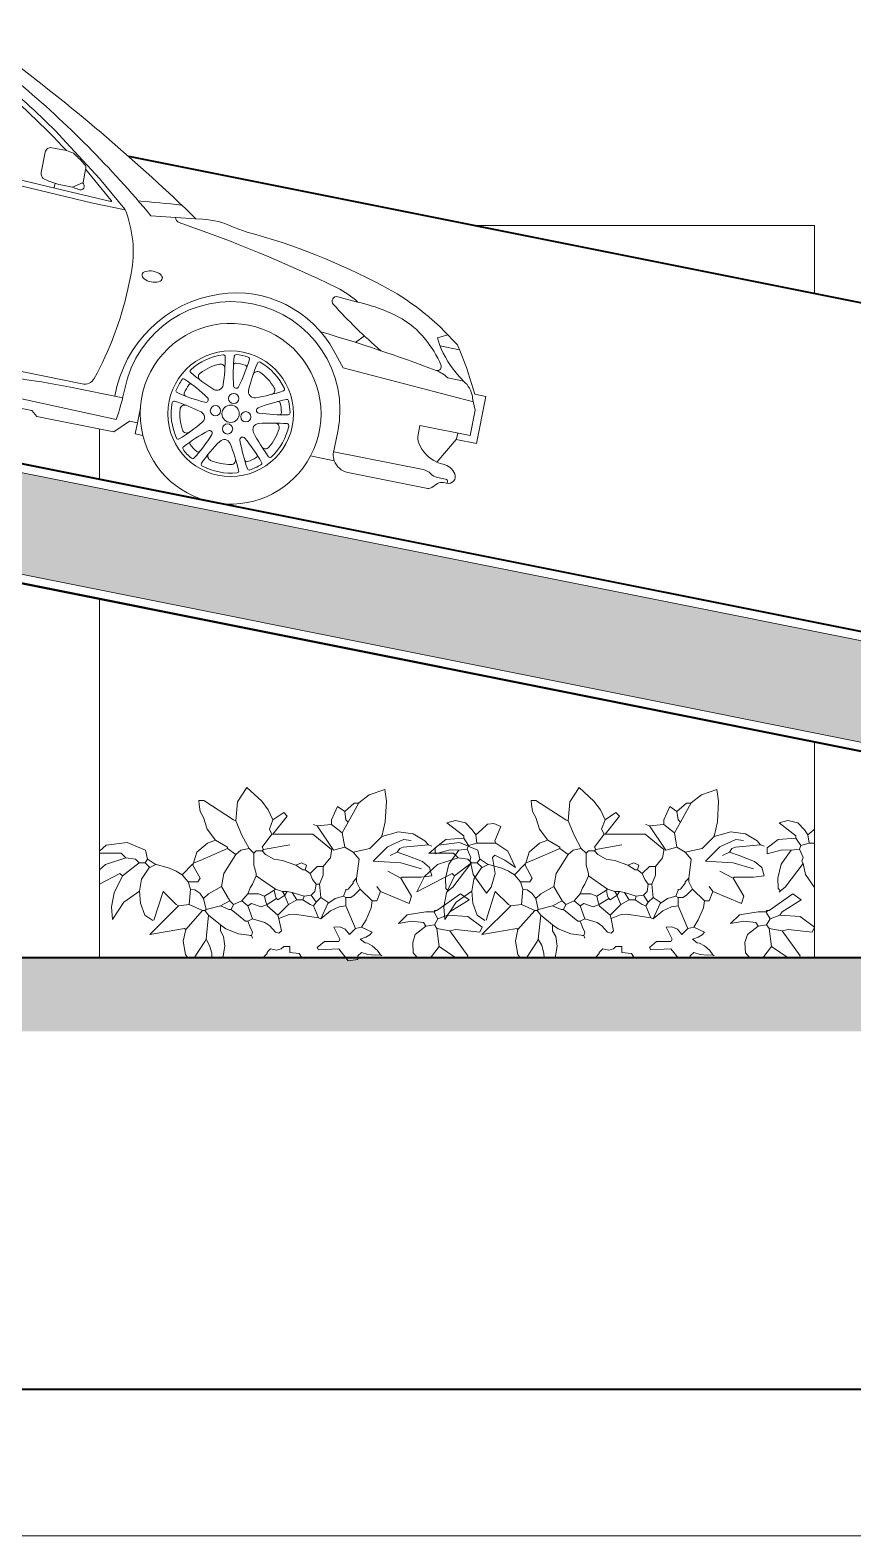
# Model space of a CAD drawing. Header units: millimetres. Extents: x 13204 to 24802, y 21209 to 40694.
# Drawn here: x 19067 to 19348, y 28396 to 28910 of the extents above; entities that cross this region are included whole.
import ezdxf

# ---------------------------------------------------------------- set-up
doc = ezdxf.new("R2010")
doc.units = ezdxf.units.MM
for name, color, linetype, lineweight in [('Esquadrias', 2, 'Continuous', 20), ('Hachura', 8, 'Continuous', 0), ('Layout', 6, 'Continuous', 15), ('Meia Parede', 11, 'Continuous', 40), ('Paredes', 1, 'Continuous', 40), ('PISO', 5, 'Continuous', 5), ('TEXTO', 4, 'Continuous', 5), ('Vegetação', 3, 'Continuous', 5), ('Veiculos e pessoas', 245, 'Continuous', 0)]:
    doc.layers.add(name, color=color, linetype=linetype, lineweight=lineweight)
doc.layers.add('HACHURAS', color=8, linetype='Continuous')

# ---------------------------------------------------------------- blocks, each defined once
blk = doc.blocks.new('Honda Civic_l')
at = {"layer": 'Veiculos e pessoas'}
blk.add_lwpolyline([(2666.4, 1339.8), (2659.1, 1343.3), (2585.1, 1379, 0.125512), (2575.5, 1411.3, 0.387075), (2553.3, 1418.1), (2001.6, 1742.9), (1989.2, 1742.9), (2541.8, 1406.7), (2536.1, 1399.9, 0.051809), (2391.7, 1437.2, 0.01761), (2226.1, 1456.1, 0.019668), (1824.6, 1471.8, 0.021018), (1451.1, 1456, 0.035124), (1174.6, 1413, 0.034055), (1112.3, 1394.2, 0.027682), (664.4, 1196.2), (498.8, 1111.8), (460.1, 1111.8, 0.046117), (429.5, 1109.6), (195.3, 1070.5, 0.059915), (188, 1076.2, 0.134287), (150.6, 1086.4), (86.7, 1086.4, 0.404063), (72.7, 1071.7, 0.22799), (80.6, 1050.1), (80.6, 977.8, -0.010529), (80.2, 958.9, 0.113501), (81.4, 940.6, 0.286787), (97.9, 930.2), (94, 830.1, 0.082368), (75.1, 716.3), (75.1, 693.4), (31.2, 680.8, 0.302999), (0, 634.1), (0, 538.6, 0.08784), (14.1, 459.3, 0.040968), (55.3, 370.4, 0.117485), (75, 349.2), (182.7, 344), (144.1, 318.3, 0.504154), (144.7, 303.2), (183.4, 276.6, 0.27907), (193.1, 276.1), (310, 337.9), (447.6, 331.2), (447.6, 271.5), (698.4, 262.2, 0.818261), (1302.4, 232.8), (1370.5, 232.8), (1735.7, 232.8, 0.28193), (1798.6, 192.6), (2589.4, 177.8), (2772.4, 177.8, -0.071632), (2876.2, 192.7), (2912.2, 192.7), (2924.9, 184.7), (2966.1, 184.7), (2986.8, 167.7), (3254.4, 167.7), (3300, 213.8), (3327.4, 213.8), (3327.4, 175.4), (3354, 175.4, 0.689147), (3928.8, 218.6), (4011.3, 218.6, 0.266457), (4063.9, 188.4), (4342.6, 188.4, 0.204024), (4356.1, 194.2), (4372.1, 210.8, -0.18825), (4391.3, 218.3), (4401.9, 218.3, 0.633643), (4423, 255.2, 0.237458), (4378.3, 279.3, -0.048795), (4355.8, 282.1), (4404.7, 371), (4475.8, 371), (4475.8, 534.8), (4436.8, 534.8, 0.029812), (4360.6, 666.3), (4345.8, 688.7), (4325.2, 703.2, 0.085002), (4056.4, 836.4, 0.055281), (3566.8, 925.6, -0.04138), (3514.5, 933.7, 0.092113), (3410.6, 939), (3386.8, 935.9, 0.031346)], format="xyb", close=True, dxfattribs=at)
at = {"layer": 'Veiculos e pessoas', "color": 8}
for points in [[(3386.8, 935.9), (3234.4, 915.6, 0.044148), (2705.2, 1271.3), (2606.7, 1325.6, 0.089654), (2241.9, 1421.8, 0.027131), (1665, 1436, 0.041864), (1267.6, 1390.8, 0.068655), (1127.1, 1342), (663.3, 1105.7, -0.085928), (550.7, 1074.9), (295, 1050.2, -0.026191), (169.6, 1043.6), (102.3, 1041.8), (91.6, 1043.7, -0.121357), (80.6, 1050.1)], [(1888.2, 1401.5), (1964.2, 962.8), (1054.3, 998.6, 0.425782), (1015.3, 961), (1015.3, 819.7, 0.363211), (1075, 748.3, -0.348637), (1397.6, 382.5), (1397.6, 361, 0.410665), (1434.7, 323.4), (2642, 308.8), (3116.7, 306.9, 0.328542), (3153.2, 333.5, 0.070658), (3206.3, 654.8), (3206.3, 709.6, 0.147737), (3142.6, 920.7), (3037.3, 1006.1), (2902, 1104.5, 0.034989), (2665.1, 1252.7, 0.112269), (2133.7, 1397.2, 0.020963), (1713.6, 1397.2, 0.044408), (1400.4, 1356.1, 0.097413), (1169.3, 1254.7, 0.031864), (1044.7, 1155.6, 0.197028), (1010.5, 1084.2), (1007.5, 1016.8, 0.398505), (1033.1, 993)], [(1146.1, 1351.3, 0.012801), (1100.3, 1389.7), (1100.3, 1389.7)], [(1191.6, 1369.8, 0.007784), (1151.8, 1407.2)], [(2050.6, 315.9, 0.005485), (2065.6, 541.9), (2065.8, 697, 0.036405), (2030.9, 962.4), (1936.3, 1401.6)], [(2553.3, 1418.1, 0.108529), (2547.5, 1413.5), (2541.8, 1406.7)], [(1891.3, 1383.6, 0.039765), (1465.5, 1351.6, 0.075429), (1291.7, 1295.5, 0.016136), (1321.1, 1007.2), (1960.6, 983.6)], [(2907.8, 1077.3, 0.040615), (2618.5, 1256.8, 0.074167), (2288, 1363.1, 0.040811), (2023.8, 1384.7), (1981.9, 1384.7)], [(2593.3, 1375, 0.104866), (2548.1, 1350.9)], [(1298.7, 1006.1, -0.015653), (1269.9, 1287.1), (1223.7, 1259.5, 0.025314), (1111.8, 1181.2, 0.177537), (1048.4, 1046.6), (1048.4, 1016.5), (1298.7, 1006.1)], [(498.8, 1111.8, 0.046656), (587.8, 1080.5)], [(94.1, 832.4), (304.7, 832.4), (290, 868.7, 0.038384), (196.2, 1043.9)], [(199.4, 832.4, 0.112213), (134.9, 1042.7, 0.045085), (119, 832.4)], [(207, 1044.2, 0.193208), (195.3, 1070.5)], [(2929.6, 959.4, -0.020759), (2905.6, 959.5, -0.054185), (2848.9, 968.4, -0.261058), (2838.3, 987.5), (2838.3, 1058.2, -0.414214), (2857.3, 1077.3), (2907.8, 1077.3, -0.078812), (2933, 1072.9, 0.005564), (2944.7, 1066.2, -0.041177), (2979.2, 1041.8, -0.255257), (2984.5, 1031.8), (2984.5, 1027), (2985.1, 981.4), (2952.8, 959.3, 0.008912), (2929.6, 959.4)], [(2985.7, 1026.8), (3091.6, 940.4, -0.719713), (3090.4, 937.1), (2899.1, 944.3), (2083.5, 974.8)], [(2953.2, 959.6, 0.019745), (2974.4, 955.1, 0.348906), (2991.2, 963.3, 0.374895), (2983.3, 980.2)], [(3329.9, 972.2, 0.003998), (3182, 957.2)], [(3318.1, 926.7, 0.355013), (3333.5, 911.9, -0.029953), (3905.1, 798.8, -0.075597), (3983.8, 764.9)], [(1333.1, 842, 0.223007), (1326.9, 859, 0.198118), (1259.3, 886.9), (1158.1, 886.9, 0.179521), (1132.9, 873.9, 0.387766), (1132.9, 846.8, 0.210782), (1163.2, 833.4), (1323.8, 833.4, 0.388319), (1333.1, 842)], [(1168.1, 833.4), (1168.1, 828.7, 0.414214), (1198.2, 798.7), (1266.1, 798.7, 0.414214), (1296.1, 828.7), (1296.1, 833.4)], [(2359.4, 805, 0.223007), (2353.2, 822, 0.198118), (2285.5, 849.9), (2184.4, 849.9, 0.179521), (2159.2, 837, 0.387766), (2159.2, 809.8, 0.210782), (2189.5, 796.5), (2350.1, 796.5, 0.388319), (2359.4, 805)], [(2194.4, 796.5), (2194.4, 791.8, 0.414214), (2224.4, 761.8), (2292.4, 761.8, 0.414214), (2322.4, 791.8), (2322.4, 796.5)], [(4437.5, 507.9), (3978.7, 535.2), (3937.9, 584.3, 0.315979), (3516, 699.3, 0.322225), (3233.8, 287.9)], [(4391.1, 571), (4335.5, 571, 0.108425), (4291.6, 588.6, 0.640489), (4304.3, 610.7, 0.063394), (4235.5, 685.3, 0.102751), (4129, 742.8, 0.056564), (4017, 762.8, 0.000774), (3913.4, 769.3, 0.747322), (3903.2, 741.3, 0.029224), (4093.2, 617.7), (4093.2, 617.7)], [(1370.5, 232.8), (1370.5, 351.1, 0.9749), (641.9, 351.1, -0.025149), (640.4, 321.9), (447.6, 331.2)], [(4011.3, 218.6, -0.095864), (4003.6, 240.5), (4003.6, 318.7, 1), (3262.2, 318.7, -0.037906), (3254, 210.4), (2001.5, 232.8), (1735.7, 232.8)], [(4307.1, 716), (4274.9, 699), (4285.5, 677.6, 0.087712), (4372.8, 583.4), (4398.6, 566, -0.178428), (4432.5, 519.3), (4448.8, 482.2), (4448.8, 393.2), (4274.6, 393.2), (4274.6, 361.5, 0.141404), (4282.6, 333.8, 0.199288), (4355.8, 282.1)], [(1302.4, 232.8, 1.222104), (698.4, 262.2)], [(4291.6, 588.6, 0.019053), (3879.9, 640.8)], [(3928.8, 218.6, 1.451069), (3354, 175.4)], [(947.2, 496.1, 0.45), (939.3, 500.7, 0.154462), (840.3, 428.8, 0.45), (842.2, 419.9, 0.038667), (930.4, 378.6, 0.539236), (959.2, 399.5, 0.038667), (947.2, 496.1)], [(954.2, 454.9, 0.500101), (932.9, 466.7, 0.105089), (874.6, 424.4, 0.500101), (879.3, 400.5)], [(976.9, 503.4, 0.040999), (994.5, 403.9, 0.340733), (1003.4, 397, 0.340733), (1012.2, 403.9, 0.040999), (1029.9, 503.4, 0.411045), (1024.4, 510, 0.052116), (982.3, 510, 0.411045), (976.9, 503.4)], [(1026.2, 472.5, 0.428927), (1019.6, 480.9, 0.046862), (987.2, 480.9, 0.428927), (980.5, 472.5)], [(1067.5, 500.7, 0.45), (1059.6, 496.1, 0.038667), (1047.5, 399.5, 0.539236), (1076.3, 378.6, 0.038667), (1164.5, 419.9, 0.45), (1166.4, 428.8, 0.154462), (1067.5, 500.7)], [(1127.4, 400.5, 0.500101), (1132.1, 424.4, 0.105089), (1073.8, 466.7, 0.500101), (1052.6, 454.9)], [(3577, 494.2, 0.45), (3569.1, 498.7, 0.154462), (3470.1, 426.9, 0.45), (3472, 418, 0.038667), (3560.2, 376.7, 0.539236), (3589, 397.6, 0.038667), (3577, 494.2)], [(3584, 452.9, 0.500101), (3562.7, 464.8, 0.105089), (3504.4, 422.4, 0.500101), (3509.1, 398.5)], [(3606.7, 501.4, 0.040999), (3624.3, 401.9, 0.340733), (3633.2, 395.1, 0.340733), (3642, 401.9, 0.040999), (3659.7, 501.4, 0.411045), (3654.2, 508, 0.052116), (3612.1, 508, 0.411045), (3606.7, 501.4)], [(3656, 470.6, 0.428927), (3649.4, 479, 0.046862), (3617, 479, 0.428927), (3610.3, 470.6)], [(3697.3, 498.7, 0.45), (3689.4, 494.2, 0.038667), (3677.3, 397.6, 0.539236), (3706.1, 376.7, 0.038667), (3794.3, 418, 0.45), (3796.2, 426.9, 0.154462), (3697.3, 498.7)], [(3757.2, 398.5, 0.500101), (3761.9, 422.4, 0.105089), (3703.6, 464.8, 0.500101), (3682.4, 452.9)], [(809.8, 343.5, 0.040999), (909.9, 329.5, 0.340733), (919.1, 335.8, 0.340733), (915.3, 346.4, 0.040999), (826.2, 393.9, 0.411045), (818.2, 390.8, 0.052116), (805.2, 350.7, 0.411045), (809.8, 343.5)], [(854.4, 380.8, 0.428927), (844.3, 377.2, 0.046862), (834.3, 346.3, 0.428927), (840.3, 337.4)], [(1180.6, 393.9, 0.040999), (1091.4, 346.4, 0.340733), (1087.6, 335.8, 0.340733), (1096.9, 329.5, 0.040999), (1196.9, 343.5, 0.411045), (1201.6, 350.7, 0.052116), (1188.5, 390.8, 0.411045), (1180.6, 393.9)], [(1166.5, 337.4, 0.428927), (1172.4, 346.3, 0.046862), (1162.4, 377.2, 0.428927), (1152.4, 380.8)], [(3456, 391.9, 0.411045), (3448, 388.8, 0.052116), (3435, 348.7, 0.411045), (3439.6, 341.5, 0.040999), (3539.7, 327.5, 0.340733), (3548.9, 333.9, 0.340733), (3545.2, 344.4, 0.040999), (3456, 391.9)], [(3484.2, 378.9, 0.428927), (3474.1, 375.2, 0.046862), (3464.1, 344.4, 0.428927), (3470.1, 335.5)], [(3810.4, 391.9, 0.040999), (3721.2, 344.4, 0.340733), (3717.4, 333.9, 0.340733), (3726.7, 327.5, 0.040999), (3826.7, 341.5, 0.411045), (3831.4, 348.7, 0.052116), (3818.3, 388.8, 0.411045), (3810.4, 391.9)], [(3796.3, 335.5, 0.428927), (3802.2, 344.4, 0.046862), (3792.2, 375.2, 0.428927), (3782.2, 378.9)], [(807.5, 313, 0.45), (800.7, 306.9, 0.154462), (838.5, 190.6, 0.45), (847.6, 189.6, 0.038667), (914.1, 260.7, 0.539236), (903.1, 294.6, 0.038667), (807.5, 313)], [(1199.2, 313, 0.038667), (1103.6, 294.6, 0.539236), (1092.6, 260.7, 0.038667), (1159.2, 189.6, 0.45), (1168.2, 190.6, 0.154462), (1206, 306.9, 0.45), (1199.2, 313)], [(3437.3, 311, 0.45), (3430.5, 304.9, 0.154462), (3468.3, 188.6, 0.45), (3477.4, 187.7, 0.038667), (3543.9, 258.8, 0.539236), (3532.9, 292.6, 0.038667), (3437.3, 311)], [(3829, 311, 0.038667), (3733.4, 292.6, 0.539236), (3722.4, 258.8, 0.038667), (3789, 187.7, 0.45), (3798, 188.6, 0.154462), (3835.8, 304.9, 0.45), (3829, 311)], [(848.9, 306.9, 0.500101), (831.1, 290.3, 0.105089), (853.3, 221.8, 0.500101), (877.5, 218.9)], [(1129.2, 218.9, 0.500101), (1153.4, 221.8, 0.105089), (1175.7, 290.3, 0.500101), (1157.8, 306.9)], [(2310.4, 227.2, 0.164183), (2253.6, 255.1, 0.027839), (1498.3, 301), (1370.5, 301)], [(3261.6, 287.9), (3079.6, 287.9, 0.031362), (2677.2, 262.6, 0.065812), (2527.7, 223.4)], [(3478.7, 304.9, 0.500101), (3460.9, 288.4, 0.105089), (3483.1, 219.9, 0.500101), (3507.3, 217)], [(3759, 217, 0.500101), (3783.2, 219.9, 0.105089), (3805.5, 288.4, 0.500101), (3787.6, 304.9)], [(910.2, 135.2, 0.040999), (954.5, 226, 0.340733), (951.3, 236.8, 0.340733), (940.1, 236.4, 0.040999), (867.4, 166.3, 0.411045), (867.9, 157.8, 0.052116), (901.9, 133, 0.411045), (910.2, 135.2)], [(985.6, 208.8, 0.038667), (938.5, 123.6, 0.45), (942.2, 115.2, 0.154462), (1064.5, 115.2, 0.45), (1068.2, 123.6, 0.038667), (1021.2, 208.8, 0.539236), (985.6, 208.8)], [(1096.5, 135.2, 0.411045), (1104.8, 133, 0.052116), (1138.9, 157.8, 0.411045), (1139.4, 166.3, 0.040999), (1066.6, 236.4, 0.340733), (1055.4, 236.8, 0.340733), (1052.3, 226, 0.040999), (1096.5, 135.2)], [(3540, 133.2, 0.040999), (3584.3, 224.1, 0.340733), (3581.1, 234.8, 0.340733), (3569.9, 234.5, 0.040999), (3497.2, 164.4, 0.411045), (3497.7, 155.8, 0.052116), (3531.7, 131.1, 0.411045), (3540, 133.2)], [(3615.4, 206.8, 0.038667), (3568.3, 121.6, 0.45), (3572, 113.3, 0.154462), (3694.3, 113.3, 0.45), (3698, 121.6, 0.038667), (3651, 206.8, 0.539236), (3615.4, 206.8)], [(3726.3, 133.2, 0.411045), (3734.6, 131.1, 0.052116), (3768.7, 155.8, 0.411045), (3769.2, 164.4, 0.040999), (3696.4, 234.5, 0.340733), (3685.2, 234.8, 0.340733), (3682.1, 224.1, 0.040999), (3726.3, 133.2)], [(4003.6, 248.3), (4314.3, 248.3, -0.154946), (4343.3, 239.1, 0.155283), (4367.8, 231.3), (4396.2, 231.3, -0.414214), (4403.7, 223.8), (4403.7, 218.2)], [(888.5, 189.1, 0.428927), (888.9, 178.4, 0.046862), (915.1, 159.4, 0.428927), (925.4, 162.3)], [(957.1, 161.1, 0.500101), (967.3, 139, 0.105089), (1039.4, 139, 0.500101), (1049.6, 161.1)], [(1081.4, 162.3, 0.428927), (1091.7, 159.4, 0.046862), (1117.9, 178.4, 0.428927), (1118.3, 189.1)], [(3518.3, 187.2, 0.428927), (3518.7, 176.5, 0.046862), (3544.9, 157.4, 0.428927), (3555.2, 160.3)], [(3586.9, 159.1, 0.500101), (3597.2, 137, 0.105089), (3669.2, 137, 0.500101), (3679.4, 159.1)], [(3711.2, 160.3, 0.428927), (3721.5, 157.4, 0.046862), (3747.7, 176.5, 0.428927), (3748.1, 187.2)]]:
    blk.add_lwpolyline(points, format="xyb", dxfattribs=at)
for points in [[(1977.8, 1401.3), (2088.4, 955.4), (1964.2, 962.8)], [(2585.1, 1379), (2536.1, 1399.9)], [(97.9, 930.1), (102.3, 1041.8)], [(1321.1, 1007.2), (1321.1, 1007.2)], [(3143.8, 918.8), (3031.6, 918.8), (2088.4, 955.4)], [(2892.2, 960.5), (2892.2, 944.5)], [(270.8, 910.4), (97.1, 910.4)], [(4356, 673.3), (4288.3, 673.3)], [(2.4, 649.6), (783.4, 630.2)], [(4028.6, 656.2), (4003.2, 628.5)], [(3.2, 500.7), (612.4, 462.1), (655.6, 441.3)], [(642.9, 371.2), (108.6, 393.6), (71.9, 351.4)], [(4405.7, 393.2), (4405.7, 372.8), (4404.7, 371)], [(310, 337.9), (182.7, 344)], [(3327.4, 213.8), (3327.4, 266.2)]]:
    blk.add_lwpolyline(points, dxfattribs=at)
blk.add_lwpolyline([(700.6, 779.2), (819.6, 779.2, 0.414214), (857.2, 816.8), (857.2, 920.8, 0.414214), (819.6, 958.3), (700.6, 958.3, 0.414214), (663.1, 920.8), (663.1, 816.8, 0.414214)], format="xyb", close=True, dxfattribs=at)
for centre, radius in [((1003.4, 308.4), 214.5), ((3633.2, 306.5), 214.5), ((1003.4, 361.4), 17.4), ((3633.2, 359.5), 17.4), ((950.4, 308.4), 17.4), ((1003.4, 308.4), 29.6), ((1056.4, 308.4), 17.4), ((3580.2, 306.5), 17.4), ((3633.2, 306.5), 29.6), ((3686.2, 306.5), 17.4), ((1003.4, 255.4), 17.4), ((3633.2, 253.5), 17.4)]:
    blk.add_circle(centre, radius, dxfattribs=at)
at = {"layer": 'Veiculos e pessoas', "color": 8, "extrusion": (0, 0, -1)}
blk.add_ellipse((3279.2, 713.1), major_axis=(35.2, 0), ratio=0.526223, dxfattribs=at)

msp = doc.modelspace()

# ---------------------------------------------------------------- hatches: boundary and pattern name
at = {"layer": 'Hachura'}
h = msp.add_hatch(dxfattribs=at)
h.set_pattern_fill('AR-CONC', color=256, scale=0.25, angle=90, style=0)
h.set_pattern_definition([(140, (18432.795, 28596.564), (3.9848, 45.5462), [4.7625, -52.3875]), (85, (18432.795, 28596.564), (-47.7642, -8.8107), [3.81, -41.91]), (190.451, (18433.127, 28600.36), (-43.7792, 36.7356), [4.0475, -44.5225]), (136.184, (18420.095, 28596.564), (10.5106, 67.7698), [7.1437, -78.5812]), (186.6356, (18420.97, 28602.21), (-61.8564, 59.351), [6.0713, -66.7837]), (81.184, (18420.095, 28596.564), (-61.8563, 59.351), [5.715, -62.865]), (111, (18423.27, 28602.914), (25.5664, 37.9037), [4.7625, -52.3875]), (56, (18423.27, 28602.914), (-46.047, 15.4505), [3.81, -41.91]), (161.4514, (18425.4, 28606.072), (-20.4807, 53.3541), [4.0475, -44.5225]), (127.5, (18432.795, 28596.564), (-21.13876, 0.77215), [0, -41.402, 0, -42.545, 0, -42.06875]), (97.5, (18432.795, 28596.564), (-25.04514, 16.7049), [0, -24.257, 0, -40.4495, 0, -16.03375]), (57.5, (18432.795, 28582.403), (1.43219, 33.89765), [0, -15.875, 0, -49.53, 0, -65.7225]), (47.5, (18432.795, 28576.053), (-6.3566, 37.0323), [0, -20.6375, 0, -32.893, 0, -46.6725])])
h.paths.add_polyline_path([(18432.79, 28885.5), (18432.79, 28850.83), (19703.22, 28596.56), (19876.47, 28596.56)])
at = {"layer": 'HACHURAS'}
h = msp.add_hatch(dxfattribs=at)
h.set_pattern_fill('EARTH', color=256, scale=3, angle=45, style=0)
h.set_pattern_definition([(45, (16996.795, 28568.564), (2e-15, 26.94077), [19.05, -19.05]), (45, (16991.743, 28573.615), (2e-15, 26.94077), [19.05, -19.05]), (45, (16986.692, 28578.667), (2e-15, 26.94077), [19.05, -19.05]), (135, (16986.692, 28582.034), (-26.94077, 2e-15), [19.05, -19.05]), (135, (16991.743, 28587.086), (-26.94077, 2e-15), [19.05, -19.05]), (135, (16996.795, 28592.137), (-26.94077, 2e-15), [19.05, -19.05])])
h.paths.add_polyline_path([(16996.79, 28593.56), (19934.29, 28593.56), (19934.29, 28583.56), (20246.79, 28583.56), (20246.79, 28568.56), (16996.79, 28568.56)])

# ---------------------------------------------------------------- linework, layer by layer
at = {"layer": 'Esquadrias'}
for p, q in [((19218.14, 28843.56), (19334.75, 28843.56)), ((19334.75, 28843.56), (19334.75, 28820.23)), ((19090.75, 28774.07), (19090.75, 28756.88)), ((19090.75, 28716.09), (19090.75, 28593.56)), ((19334.75, 28667.25), (19334.75, 28593.56))]:
    msp.add_line(p, q, dxfattribs=at)
at = {"layer": 'Meia Parede'}
msp.add_line((19917.79, 28703.53), (19100.74, 28867.06), dxfattribs=at)
at = {"layer": 'Paredes'}
for p, q in [((19906.75, 28593.56), (18432.79, 28888.56)), ((19702.92, 28593.56), (18432.79, 28847.77)), ((19934.29, 28593.56), (16996.79, 28593.56)), ((21256.85, 28446.32), (13252.5, 28446.32))]:
    msp.add_line(p, q, dxfattribs=at)
msp.add_lwpolyline([(18417.79, 28873.56), (18417.79, 28843.56), (18432.79, 28843.56), (18432.79, 28847.77), (19702.92, 28593.56), (19906.75, 28593.56), (18432.79, 28888.56), (18417.79, 28888.56)], dxfattribs=at)
at = {"layer": 'PISO'}
msp.add_lwpolyline([(18420.79, 28885.56), (16999.79, 28885.56), (16999.79, 28846.56), (17018.79, 28846.56), (17018.79, 28876.56), (18420.79, 28876.56), (18420.79, 28846.56), (18429.79, 28846.56), (18429.79, 28851.43), (19703.22, 28596.56), (19876.47, 28596.56), (18432.5, 28885.56), (18420.79, 28885.56)], dxfattribs=at)
at = {"layer": 'TEXTO'}
msp.add_line((21305.52, 28396.34), (13203.83, 28396.34), dxfattribs=at)
at = {"layer": 'Vegetação', "color": 8}
for points in [[(19137.32, 28640.33), (19139.38, 28635.5), (19141.8, 28630.95), (19139, 28630.4), (19137.32, 28628.91), (19133.24, 28622.38), (19132.42, 28617.9), (19127.94, 28615.45), (19126.3, 28613.82), (19124.96, 28615.68), (19123.27, 28616.86), (19121.82, 28617.08), (19121, 28619.53), (19118.96, 28621.98), (19122.63, 28625.65), (19122.63, 28625.24), (19124.02, 28629.61), (19127.58, 28632.75), (19130.38, 28633.8), (19127.53, 28637.47), (19126.3, 28641.55), (19125.14, 28643.54), (19124.77, 28645.9), (19124.67, 28647.26), (19126.31, 28647.26), (19136.5, 28640.73), (19137.32, 28640.33), (19137.88, 28646.88), (19141.06, 28651.78), (19146.12, 28647.07), (19148.37, 28644.13), (19149.96, 28640.73), (19153.63, 28643.18), (19154.85, 28641.96), (19149.96, 28635.84), (19150.36, 28635.84), (19163.58, 28635.84)], [(19163.58, 28635.84), (19169.94, 28630.54), (19169.94, 28630.13), (19169.53, 28627.68), (19169.12, 28627.28), (19167.09, 28624.83), (19167.09, 28621.77), (19165.86, 28618.71), (19166.27, 28614.23), (19168.72, 28612.6), (19168.72, 28612.19), (19166.27, 28606.89), (19169.56, 28609.64), (19172.56, 28610.98), (19174.83, 28611.37), (19174.83, 28614.23), (19176.46, 28614.23), (19177.69, 28615.04), (19179.73, 28617.08), (19178.5, 28619.53), (19178.5, 28620.75), (19179.32, 28627.28), (19177.28, 28629.72), (19182.99, 28630.95), (19187.07, 28635.02), (19188.25, 28640.01), (19188.63, 28647.07), (19188.07, 28651), (19182.82, 28649.23), (19179.26, 28646.49), (19175.65, 28639.92), (19173.61, 28636.25), (19174.43, 28631.35), (19170.63, 28630.32)], [(19250.67, 28640.33), (19252.73, 28635.5), (19255.15, 28630.95), (19252.35, 28630.4), (19250.67, 28628.91), (19246.59, 28622.38), (19245.77, 28617.9), (19241.29, 28615.45), (19239.66, 28613.82), (19238.31, 28615.68), (19236.62, 28616.86), (19235.17, 28617.08), (19234.35, 28619.53), (19232.32, 28621.98), (19235.99, 28625.65), (19235.99, 28625.24), (19237.37, 28629.61), (19240.93, 28632.75), (19243.73, 28633.8), (19240.88, 28637.47), (19239.66, 28641.55), (19238.5, 28643.54), (19238.12, 28645.9), (19238.02, 28647.26), (19239.66, 28647.26), (19249.85, 28640.73), (19250.67, 28640.33), (19251.23, 28646.88), (19254.41, 28651.78), (19259.47, 28647.07), (19261.72, 28644.13), (19263.31, 28640.73), (19266.98, 28643.18), (19268.2, 28641.96), (19263.31, 28635.84), (19263.72, 28635.84), (19276.93, 28635.84)], [(19276.93, 28635.84), (19283.29, 28630.54), (19283.29, 28630.13), (19282.88, 28627.68), (19282.48, 28627.28), (19280.44, 28624.83), (19280.44, 28621.77), (19279.21, 28618.71), (19279.62, 28614.23), (19282.07, 28612.6), (19282.07, 28612.19), (19279.62, 28606.89), (19282.91, 28609.64), (19285.91, 28610.98), (19288.18, 28611.37), (19288.18, 28614.23), (19289.82, 28614.23), (19291.04, 28615.04), (19293.08, 28617.08), (19291.85, 28619.53), (19291.85, 28620.75), (19292.67, 28627.28), (19290.63, 28629.72), (19296.34, 28630.95), (19300.42, 28635.02), (19301.6, 28640.01), (19301.98, 28647.07), (19301.42, 28651), (19296.17, 28649.23), (19292.62, 28646.49), (19289, 28639.92), (19286.96, 28636.25), (19287.78, 28631.35), (19283.98, 28630.32)], [(19173.61, 28636.25), (19169.94, 28639.1), (19169.94, 28640.73), (19171.98, 28645.22), (19174.43, 28643.59), (19177.69, 28646.44), (19179.32, 28646.44)], [(19174.43, 28643.59), (19174.83, 28640.73), (19175.65, 28639.92)], [(19286.96, 28636.25), (19283.29, 28639.1), (19283.29, 28640.73), (19285.33, 28645.22), (19287.78, 28643.59), (19291.04, 28646.44), (19292.67, 28646.44)], [(19287.78, 28643.59), (19288.18, 28640.73), (19289, 28639.92)], [(19149.96, 28640.73), (19148.73, 28637.47), (19149.55, 28635.84), (19146.29, 28631.35), (19146.69, 28630.54), (19155.67, 28632.17)], [(19163.82, 28639.1), (19165.05, 28638.69), (19170.63, 28630.32)], [(19169.94, 28639.1), (19165.05, 28638.69)], [(19213.4, 28630.32), (19209.99, 28625.53), (19208.86, 28620.82), (19208.91, 28617.27), (19209.73, 28616.45), (19211.36, 28617.67), (19217.48, 28625.83), (19217.07, 28626.65), (19217.48, 28627.87), (19216.25, 28630.72), (19216.66, 28631.95), (19219.52, 28632.76), (19219.11, 28635.62), (19217.89, 28637.25), (19215.61, 28639.65), (19212.24, 28640.44), (19209.32, 28639.69), (19215.03, 28635.21), (19215.03, 28634.39), (19208.91, 28633.99), (19205.24, 28631.13), (19205.24, 28629.09), (19210.36, 28630.43), (19213.4, 28630.32)], [(19225.63, 28628.68), (19229.05, 28626.9), (19232.66, 28624.48), (19230.08, 28629.99), (19226.04, 28632.76), (19225.63, 28633.58), (19227.67, 28638.47), (19225.34, 28639.46), (19223.1, 28639.26), (19221.15, 28637.25), (19219.11, 28635.62)], [(19263.31, 28640.73), (19262.08, 28637.47), (19262.9, 28635.84), (19259.64, 28631.35), (19260.05, 28630.54), (19269.02, 28632.17)], [(19277.17, 28639.1), (19278.4, 28638.69), (19283.98, 28630.32)], [(19283.29, 28639.1), (19278.4, 28638.69)], [(19326.75, 28630.32), (19323.34, 28625.53), (19322.22, 28620.82), (19322.26, 28617.27), (19323.08, 28616.45), (19324.71, 28617.67), (19330.83, 28625.83), (19330.42, 28626.65), (19330.83, 28627.87), (19329.6, 28630.72), (19330.01, 28631.95), (19332.87, 28632.76), (19332.46, 28635.62), (19331.24, 28637.25), (19328.96, 28639.65), (19325.59, 28640.44), (19322.67, 28639.69), (19328.38, 28635.21), (19328.38, 28634.39), (19322.26, 28633.99), (19318.59, 28631.13), (19318.59, 28629.09), (19323.71, 28630.43), (19326.75, 28630.32)], [(19334.75, 28637.5), (19334.5, 28637.25), (19332.46, 28635.62)], [(19106.45, 28630.36), (19100.26, 28632.95), (19093.09, 28632.01), (19090.75, 28630)], [(19130.38, 28633.8), (19134.46, 28631.35), (19134.46, 28630.95), (19125.08, 28626.87), (19123.04, 28626.05)], [(19149.55, 28635.84), (19149.96, 28635.84)], [(19200.59, 28623.96), (19193.62, 28626.04), (19184.17, 28626.56), (19189.06, 28631.43), (19194.54, 28633.95), (19197.11, 28633.69)], [(19187.07, 28635.43), (19187.07, 28635.02), (19192.78, 28636.66), (19197.8, 28635.89), (19201.74, 28633.54), (19202.97, 28632.17), (19194.41, 28631.35), (19193.18, 28630.95), (19192.37, 28629.72)], [(19219.8, 28630.36), (19213.61, 28632.95), (19206.44, 28632.01), (19203.15, 28629.2)], [(19215.03, 28634.39), (19216.66, 28631.95)], [(19219.52, 28632.76), (19226.04, 28632.76)], [(19243.73, 28633.8), (19247.81, 28631.35), (19247.81, 28630.95), (19238.43, 28626.87), (19236.39, 28626.05)], [(19262.9, 28635.84), (19263.31, 28635.84)], [(19313.94, 28623.96), (19306.98, 28626.04), (19297.52, 28626.56), (19302.41, 28631.43), (19307.89, 28633.95), (19310.46, 28633.69)], [(19300.42, 28635.43), (19300.42, 28635.02), (19306.13, 28636.66), (19311.15, 28635.89), (19315.09, 28633.54), (19316.32, 28632.17), (19307.76, 28631.35), (19306.54, 28630.95), (19305.72, 28629.72)], [(19328.38, 28634.39), (19330.01, 28631.95)], [(19332.87, 28632.76), (19334.75, 28632.76)], [(19090.75, 28629.32), (19098.17, 28629.32), (19099.8, 28627.68)], [(19090.75, 28623.58), (19092.79, 28625.44), (19099.8, 28627.68), (19103.06, 28627.28), (19104.28, 28626.05)], [(19106.45, 28630.36), (19107.14, 28627.28), (19106.32, 28626.05), (19104.28, 28626.05), (19098.57, 28621.57), (19095.78, 28615.73), (19094.88, 28611.04), (19095.18, 28606.66), (19099.07, 28612.6), (19104.44, 28616.36), (19105.11, 28620.43), (19107.88, 28624.51)], [(19118.96, 28621.98), (19116.93, 28623.2), (19114.7, 28624.2), (19109.76, 28625.53), (19107.06, 28627.42)], [(19134.46, 28630.95), (19137.32, 28628.91)], [(19157.71, 28625.24), (19159.74, 28626.05), (19161.38, 28625.24), (19160.97, 28623.61), (19160.15, 28623.61), (19157.71, 28625.24), (19153.22, 28626.87), (19150.24, 28627.26), (19147.43, 28628.83), (19146.29, 28630.13), (19144.25, 28630.13), (19143.43, 28629.32), (19143.43, 28625.24), (19144.25, 28622.38), (19144.25, 28621.57), (19143.02, 28618.71), (19142.21, 28617.49), (19141.39, 28615.45), (19139.35, 28613), (19141.39, 28611.37), (19143.02, 28606.89), (19147.16, 28605.66), (19148.83, 28604.57), (19150.77, 28602.4), (19152, 28601.99), (19152.81, 28602.81), (19152, 28606.89), (19151.59, 28608.11), (19147.92, 28611.37), (19147.92, 28611.78), (19145.88, 28610.96), (19142.62, 28612.19), (19141.39, 28611.37)], [(19141.8, 28630.95), (19143.43, 28629.32)], [(19146.69, 28630.54), (19146.29, 28630.13)], [(19177.28, 28629.72), (19174.43, 28631.35)], [(19189.11, 28623.2), (19193.59, 28620.75), (19194, 28621.16), (19200.52, 28621.16), (19204.19, 28621.57), (19203.38, 28624.42), (19200.93, 28626.46), (19195.63, 28628.5), (19192.37, 28629.72), (19189.92, 28628.5)], [(19201.66, 28621.37), (19206.14, 28625.44), (19213.15, 28627.68), (19216.41, 28627.28), (19217.63, 28626.05)], [(19202.97, 28632.17), (19204.19, 28631.76)], [(19203.28, 28629.32), (19211.52, 28629.32), (19213.15, 28627.68)], [(19219.8, 28630.36), (19220.49, 28627.28), (19219.67, 28626.05), (19217.63, 28626.05), (19211.92, 28621.57), (19209.13, 28615.73), (19208.23, 28611.04), (19208.53, 28606.66), (19212.42, 28612.6), (19217.8, 28616.36), (19218.46, 28620.43), (19221.24, 28624.51)], [(19216.25, 28630.72), (19213.4, 28630.32)], [(19232.32, 28621.98), (19230.28, 28623.2), (19228.05, 28624.2), (19223.11, 28625.53), (19220.41, 28627.42)], [(19222.78, 28615.64), (19224.41, 28617.67), (19225.72, 28622.39), (19224.82, 28627.87), (19225.63, 28628.68)], [(19247.81, 28630.95), (19250.67, 28628.91)], [(19271.06, 28625.24), (19273.1, 28626.05), (19274.73, 28625.24), (19274.32, 28623.61), (19273.5, 28623.61), (19271.06, 28625.24), (19266.57, 28626.87), (19263.59, 28627.26), (19260.78, 28628.83), (19259.64, 28630.13), (19257.6, 28630.13), (19256.78, 28629.32), (19256.78, 28625.24), (19257.6, 28622.38), (19257.6, 28621.57), (19256.38, 28618.71), (19255.56, 28617.49), (19254.74, 28615.45), (19252.71, 28613), (19254.74, 28611.37), (19256.38, 28606.89), (19260.51, 28605.66), (19262.18, 28604.57), (19264.12, 28602.4), (19265.35, 28601.99), (19266.16, 28602.81), (19265.35, 28606.89), (19264.94, 28608.11), (19261.27, 28611.37), (19261.27, 28611.78), (19259.23, 28610.96), (19255.97, 28612.19), (19254.74, 28611.37)], [(19255.15, 28630.95), (19256.78, 28629.32)], [(19260.05, 28630.54), (19259.64, 28630.13)], [(19290.63, 28629.72), (19287.78, 28631.35)], [(19302.46, 28623.2), (19306.94, 28620.75), (19307.35, 28621.16), (19313.88, 28621.16), (19317.55, 28621.57), (19316.73, 28624.42), (19314.28, 28626.46), (19308.98, 28628.5), (19305.72, 28629.72), (19303.27, 28628.5)], [(19316.32, 28632.17), (19317.55, 28631.76)], [(19329.6, 28630.72), (19326.75, 28630.32)], [(19098.57, 28621.57), (19097.76, 28622.38), (19090.75, 28618.74)], [(19110.03, 28625.46), (19107.95, 28624.42), (19106.32, 28626.05)], [(19122.63, 28625.24), (19125.08, 28620.75), (19124.27, 28619.53), (19121, 28619.53)], [(19160.97, 28623.61), (19162.6, 28622.38)], [(19167.09, 28624.83), (19165.05, 28624.83), (19162.6, 28622.38), (19163.41, 28620.34), (19164.64, 28618.71), (19164.23, 28616.27), (19163.01, 28615.04), (19164.64, 28612.6)], [(19211.92, 28621.57), (19211.11, 28622.38), (19198.98, 28616.08), (19201.73, 28621.57)], [(19217.48, 28625.83), (19218.23, 28622), (19222.78, 28615.63)], [(19223.38, 28625.46), (19221.3, 28624.42), (19219.67, 28626.05)], [(19235.99, 28625.24), (19238.43, 28620.75), (19237.62, 28619.53), (19234.35, 28619.53)], [(19274.32, 28623.61), (19275.95, 28622.38)], [(19280.44, 28624.83), (19278.4, 28624.83), (19275.95, 28622.38), (19276.77, 28620.34), (19277.99, 28618.71), (19277.58, 28616.27), (19276.36, 28615.04), (19277.99, 28612.6)], [(19330.83, 28625.83), (19331.58, 28622), (19334.75, 28617.57)], [(19121.82, 28617.08), (19121.41, 28611.78), (19125.9, 28609.74), (19126.71, 28609.74), (19127.94, 28608.11), (19132.01, 28604.85), (19133.92, 28603.47), (19138.17, 28601.79), (19142.62, 28601.18), (19143.02, 28600.36)], [(19132.42, 28617.9), (19135.28, 28613), (19136.5, 28611.78), (19135.68, 28610.15), (19140.58, 28606.07), (19141.39, 28606.07), (19143.02, 28606.89)], [(19144.25, 28621.57), (19150.77, 28617.08), (19153.22, 28616.27), (19154.85, 28616.27), (19154.03, 28615.04), (19151.59, 28613.41), (19151.18, 28613.82), (19150.77, 28614.64), (19150.36, 28616.67), (19147.1, 28614.64), (19147.51, 28612.6), (19147.92, 28611.78), (19151.18, 28613.82)], [(19150.77, 28617.08), (19150.36, 28616.67)], [(19164.64, 28618.71), (19165.86, 28618.71)], [(19179.73, 28617.08), (19183.81, 28613), (19183.5, 28610.66), (19181.7, 28606.58), (19180.14, 28604.03), (19183.81, 28602.4), (19183.05, 28601.48), (19181.62, 28600.7), (19179.73, 28599.95), (19181.36, 28598.73), (19182.15, 28598.58), (19183.8, 28597.71), (19185.67, 28596.07), (19186.66, 28594.65), (19184.77, 28594.5), (19182.37, 28594.73), (19180.14, 28595.47), (19178.91, 28594.24), (19178.91, 28593.02), (19175.65, 28592.61), (19172.39, 28596.69), (19165.45, 28596.28), (19165.05, 28597.1), (19167.49, 28599.14), (19172.39, 28599.14), (19172.79, 28599.95), (19170.76, 28604.03), (19172.71, 28604.23), (19174.58, 28603.44), (19176.06, 28601.58), (19178.1, 28603.62), (19174.83, 28611.37)], [(19178.5, 28620.75), (19177.28, 28619.53), (19177.28, 28619.12), (19175.65, 28617.08), (19174.83, 28616.67), (19174.02, 28614.64), (19171.16, 28613.82), (19168.72, 28612.19)], [(19174.83, 28617.08), (19174.83, 28616.67)], [(19193.59, 28620.75), (19197.26, 28614.64), (19196.45, 28612.19), (19186.66, 28616.27), (19185.44, 28617.9)], [(19235.17, 28617.08), (19234.76, 28611.78), (19239.25, 28609.74), (19240.06, 28609.74), (19241.29, 28608.11), (19245.36, 28604.85), (19247.27, 28603.47), (19251.52, 28601.79), (19255.97, 28601.18), (19256.38, 28600.36)], [(19245.77, 28617.9), (19248.63, 28613), (19249.85, 28611.78), (19249.03, 28610.15), (19253.93, 28606.07), (19254.74, 28606.07), (19256.38, 28606.89)], [(19257.6, 28621.57), (19264.12, 28617.08), (19266.57, 28616.27), (19268.2, 28616.27), (19267.39, 28615.04), (19264.94, 28613.41), (19264.53, 28613.82), (19264.12, 28614.64), (19263.72, 28616.67), (19260.45, 28614.64), (19260.86, 28612.6), (19261.27, 28611.78), (19264.53, 28613.82)], [(19264.12, 28617.08), (19263.72, 28616.67)], [(19277.99, 28618.71), (19279.21, 28618.71)], [(19291.85, 28620.75), (19290.63, 28619.53), (19290.63, 28619.12), (19289, 28617.08), (19288.18, 28616.67), (19287.37, 28614.64), (19284.51, 28613.82), (19282.07, 28612.19)], [(19288.18, 28617.08), (19288.18, 28616.67)], [(19293.08, 28617.08), (19297.16, 28613), (19296.85, 28610.66), (19295.05, 28606.58), (19293.49, 28604.03), (19297.16, 28602.4), (19296.4, 28601.48), (19294.97, 28600.7), (19293.08, 28599.95), (19294.71, 28598.73), (19295.5, 28598.58), (19297.15, 28597.71), (19299.02, 28596.07), (19300.01, 28594.65), (19298.12, 28594.5), (19295.72, 28594.73), (19293.49, 28595.47), (19292.26, 28594.24), (19292.26, 28593.56)], [(19306.94, 28620.75), (19310.61, 28614.64), (19309.8, 28612.19), (19300.01, 28616.27), (19298.79, 28617.9)], [(19104.44, 28616.36), (19104.74, 28612.29), (19106.24, 28608.22), (19108.93, 28606.34)], [(19109.31, 28606.43), (19112.44, 28616.27), (19116.93, 28611.78), (19117.74, 28611.37), (19107.9, 28601.53)], [(19121.41, 28611.78), (19117.74, 28611.37)], [(19126.3, 28613.82), (19127.12, 28610.15), (19132.01, 28611.37), (19134.87, 28610.15), (19135.68, 28610.15)], [(19135.28, 28613), (19132.01, 28611.37)], [(19139.35, 28613), (19136.5, 28611.78)], [(19141.39, 28615.45), (19145.06, 28615.45), (19147.1, 28614.64)], [(19153.22, 28616.27), (19154.03, 28615.04), (19154.03, 28614.64), (19155.26, 28611.78), (19151.59, 28608.11)], [(19166.27, 28614.23), (19164.64, 28612.6), (19163.82, 28611.37), (19165.45, 28607.29), (19157.3, 28608.52), (19155.45, 28608.36), (19151.97, 28606.98)], [(19154.85, 28616.27), (19156.48, 28615.86)], [(19160.56, 28614.64), (19156.48, 28615.86), (19158.11, 28613.41), (19155.26, 28611.78)], [(19158.11, 28613.41), (19160.15, 28613.41)], [(19163.01, 28615.04), (19160.56, 28614.64), (19160.15, 28613.41), (19162.6, 28611.78), (19163.82, 28611.37)], [(19174.02, 28614.64), (19174.83, 28614.23)], [(19186.66, 28616.27), (19185.44, 28613), (19183.81, 28613)], [(19205.42, 28609.74), (19205.01, 28609.74), (19205.01, 28609.33), (19205.42, 28609.74), (19205.83, 28609.74), (19213.98, 28615.45), (19216.84, 28613.41), (19210.31, 28609.33), (19209.5, 28608.11), (19206.23, 28606.89)], [(19209.73, 28616.45), (19209.32, 28616.04)], [(19217.8, 28616.36), (19218.09, 28612.29), (19219.59, 28608.22), (19222.28, 28606.34)], [(19222.66, 28606.43), (19225.79, 28616.27), (19230.28, 28611.78), (19231.09, 28611.37), (19221.25, 28601.53)], [(19234.76, 28611.78), (19231.09, 28611.37)], [(19239.66, 28613.82), (19240.47, 28610.15), (19245.36, 28611.37), (19248.22, 28610.15), (19249.03, 28610.15)], [(19248.63, 28613), (19245.36, 28611.37)], [(19252.71, 28613), (19249.85, 28611.78)], [(19254.74, 28615.45), (19258.41, 28615.45), (19260.45, 28614.64)], [(19266.57, 28616.27), (19267.39, 28615.04), (19267.39, 28614.64), (19268.61, 28611.78), (19264.94, 28608.11)], [(19279.62, 28614.23), (19277.99, 28612.6), (19277.17, 28611.37), (19278.81, 28607.29), (19270.65, 28608.52), (19268.8, 28608.36), (19265.32, 28606.98)], [(19268.2, 28616.27), (19269.83, 28615.86)], [(19273.91, 28614.64), (19269.83, 28615.86), (19271.46, 28613.41), (19268.61, 28611.78)], [(19271.46, 28613.41), (19273.5, 28613.41)], [(19276.36, 28615.04), (19273.91, 28614.64), (19273.5, 28613.41), (19275.95, 28611.78), (19277.17, 28611.37)], [(19287.37, 28614.64), (19288.18, 28614.23)], [(19300.01, 28616.27), (19298.79, 28613), (19297.16, 28613)], [(19318.77, 28609.74), (19318.36, 28609.74), (19318.36, 28609.33), (19318.77, 28609.74), (19319.18, 28609.74), (19327.33, 28615.45), (19330.19, 28613.41), (19323.66, 28609.33), (19322.85, 28608.11), (19319.59, 28606.89)], [(19323.08, 28616.45), (19322.67, 28616.04)], [(19120.96, 28593.56), (19120.13, 28594.79), (19119.29, 28599.31), (19120.19, 28603.22), (19125.9, 28609.74)], [(19127.12, 28610.15), (19126.71, 28609.74)], [(19127.94, 28608.11), (19127.12, 28599.95), (19128.35, 28597.78), (19129.05, 28595.15), (19129.15, 28593.56)], [(19165.45, 28607.29), (19166.27, 28606.89)], [(19202.16, 28604.44), (19201.34, 28605.66), (19197.26, 28606.07), (19192.75, 28605.29), (19195.74, 28608.23), (19202.16, 28609.33), (19205.01, 28609.33), (19205.01, 28608.93), (19206.23, 28606.89), (19205.01, 28604.85), (19202.16, 28604.44), (19198.49, 28601.58), (19197.62, 28598.81), (19197.8, 28595.28), (19199.25, 28593.56)], [(19209.5, 28608.11), (19216.43, 28607.7), (19221.32, 28604.03), (19220.51, 28602.4), (19212.35, 28603.22), (19210.31, 28602.81), (19216.43, 28594.24), (19216.17, 28593.56)], [(19234.31, 28593.56), (19233.48, 28594.79), (19232.64, 28599.31), (19233.54, 28603.22), (19239.25, 28609.74)], [(19240.47, 28610.15), (19240.06, 28609.74)], [(19241.29, 28608.11), (19240.47, 28599.95), (19241.7, 28597.78), (19242.4, 28595.15), (19242.5, 28593.56)], [(19288.24, 28593.56), (19285.74, 28596.69), (19278.81, 28596.28), (19278.4, 28597.1), (19280.84, 28599.14), (19285.74, 28599.14), (19286.15, 28599.95), (19284.11, 28604.03), (19286.06, 28604.23), (19287.93, 28603.44), (19289.41, 28601.58), (19291.45, 28603.62), (19288.18, 28611.37)], [(19278.81, 28607.29), (19279.62, 28606.89)], [(19315.51, 28604.44), (19314.69, 28605.66), (19310.61, 28606.07), (19306.1, 28605.29), (19309.09, 28608.23), (19315.51, 28609.33), (19318.36, 28609.33), (19318.36, 28608.93), (19319.59, 28606.89), (19318.36, 28604.85), (19315.51, 28604.44), (19311.84, 28601.58), (19310.97, 28598.81), (19311.15, 28595.28), (19312.6, 28593.56)], [(19322.85, 28608.11), (19329.78, 28607.7), (19334.67, 28604.03), (19333.86, 28602.4), (19325.7, 28603.22), (19323.66, 28602.81), (19329.78, 28594.24), (19329.52, 28593.56)], [(19107.9, 28601.53), (19119.78, 28603.62), (19120.19, 28603.22)], [(19132.88, 28593.56), (19133.57, 28597.63), (19133.09, 28600.85), (19132.01, 28602.81), (19132.01, 28604.44), (19132.01, 28604.85)], [(19141.39, 28606.07), (19142.21, 28604.03), (19143.02, 28602.4), (19142.62, 28601.18), (19142.21, 28601.18)], [(19180.14, 28604.03), (19178.1, 28603.62)], [(19203.68, 28593.56), (19206.64, 28597.51), (19205.83, 28603.62), (19205.01, 28604.85)], [(19205.83, 28603.62), (19210.31, 28602.81)], [(19221.25, 28601.53), (19233.13, 28603.62), (19233.54, 28603.22)], [(19246.23, 28593.56), (19246.92, 28597.63), (19246.44, 28600.85), (19245.36, 28602.81), (19245.36, 28604.44), (19245.36, 28604.85)], [(19254.74, 28606.07), (19255.56, 28604.03), (19256.38, 28602.4), (19255.97, 28601.18), (19255.56, 28601.18)], [(19293.49, 28604.03), (19291.45, 28603.62)], [(19317.04, 28593.56), (19319.99, 28597.51), (19319.18, 28603.62), (19318.36, 28604.85)], [(19319.18, 28603.62), (19323.66, 28602.81)], [(19127.12, 28599.95), (19126.71, 28599.14), (19123.11, 28593.56)], [(19146.38, 28593.56), (19146.69, 28593.84), (19147.92, 28595.06), (19147.92, 28595.47), (19148.33, 28595.88), (19149.14, 28596.69), (19151.13, 28596.17), (19152.73, 28596.69), (19153.63, 28597.51), (19155.67, 28597.51), (19155.67, 28595.47), (19158.93, 28595.06), (19159.74, 28593.84)], [(19212.38, 28593.56), (19206.64, 28597.51)], [(19240.47, 28599.95), (19240.06, 28599.14), (19236.46, 28593.56)], [(19259.73, 28593.56), (19260.05, 28593.84), (19261.27, 28595.06), (19261.27, 28595.47), (19261.68, 28595.88), (19262.49, 28596.69), (19264.48, 28596.17), (19266.08, 28596.69), (19266.98, 28597.51), (19269.02, 28597.51), (19269.02, 28595.47), (19272.28, 28595.06), (19273.1, 28593.84)], [(19325.73, 28593.56), (19319.99, 28597.51)], [(19159.2, 28593.56), (19159.74, 28593.84), (19160.56, 28593.43)], [(19186.66, 28594.65), (19187.07, 28594.24)], [(19272.55, 28593.56), (19273.1, 28593.84), (19273.91, 28593.43)], [(19300.01, 28594.65), (19300.42, 28594.24)]]:
    msp.add_lwpolyline(points, dxfattribs=at)
for points in [[(19163.58, 28635.84, 0.175441), (19163.58, 28635.84)], [(19276.93, 28635.84, 0.175441), (19276.93, 28635.84)], [(19106.45, 28630.36, 0.243445), (19106.45, 28630.36)], [(19219.8, 28630.36, 0.243445), (19219.8, 28630.36)]]:
    msp.add_lwpolyline(points, format="xyb", dxfattribs=at)

# ---------------------------------------------------------------- block references
at = {"layer": 'Layout', "color": 8, "xscale": 0.09999999999999999, "yscale": 0.09999999999999999, "zscale": 0.09999999999999999, "rotation": 348.712984516153}
msp.add_blockref('Honda Civic_l', (18773.22, 28820.34), dxfattribs=at)

doc.saveas('drawing.dxf')
